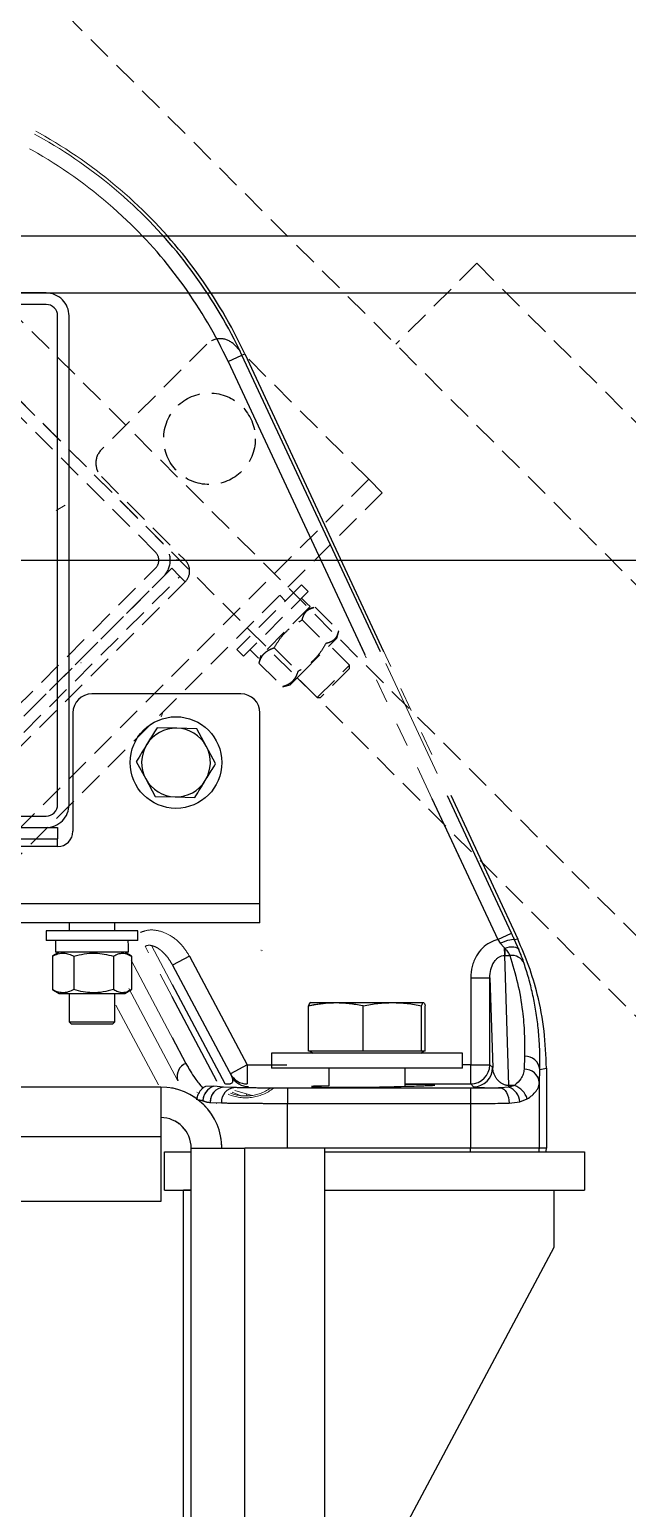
# Model space of a CAD drawing. Header units: millimetres. Extents: x -962 to 79815, y -55582 to 115780.
# Drawn here: x 14894 to 15251, y 79929 to 80813 of the extents above; entities that cross this region are included whole.
import ezdxf

# ---------------------------------------------------------------- set-up
doc = ezdxf.new("R2010")
doc.units = ezdxf.units.MM
doc.linetypes.add('HIDDEN', pattern=[9.525, 6.35, -3.175])
doc.linetypes.add('PHANTOM', pattern=[63.5, 31.75, -6.35, 6.35, -6.35, 6.35, -6.35])
doc.layers.add('01-Dimension', color=4, linetype='Continuous')
doc.layers.add('02-Rotation', color=6, linetype='HIDDEN')
doc.styles.add('GreenexSolar', font='gbeitc.shx', dxfattribs={"width": 0.8, "height": 576.977143})
doc.dimstyles.new('GreenexSolar', dxfattribs={"dimtxt": 3, "dimasz": 1, "dimexe": 0.18, "dimexo": 0.0625, "dimgap": 0.09, "dimtad": 1, "dimtih": 1, "dimtoh": 1, "dimdec": 0, "dimzin": 0, "dimdsep": 46, "dimtxsty": 'GreenexSolar', "dimblk": 'ARCHTICK', "dimcen": 0.09, "dimclrd": 4, "dimclre": 4, "dimclrt": 3, "dimadec": 0, "dimazin": 0, "dimtfac": 1, "dimtdec": 4, "dimtofl": 0, "dimtmove": 0, "dimatfit": 3, "dimfxl": 1, "dimtolj": 1, "dimtzin": 0, "dimarcsym": 0})

# ---------------------------------------------------------------- blocks, each defined once
blk = doc.blocks.new('*U167')
for p, q in [((-1800, 85), (1800, 85)), ((-1800, 70), (1800, 70)), ((115, -35), (76, -35)), ((71, -40), (71, -71)), ((120, -90), (120, -40)), ((-67, -73), (67, -73)), ((-62, -70), (62, -70)), ((62, -70), (67, -70)), ((67, -70), (67, -73)), ((67, -75), (67, -73)), ((67, -75), (-67, -75)), ((120, -90), (-120, -90)), ((120, -95), (120, -90)), ((120, -95), (-120, -95)), ((70, -95), (70, -97.1)), ((82, -97.1), (82, -95)), ((64, -97.1), (64, -99.6)), ((88, -97.1), (64, -97.1)), ((88, -99.6), (64, -99.6)), ((66.45, -99.6), (66.45, -102.7)), ((88, -99.6), (88, -97.1)), ((65.91, -103.56), (65.62, -103.72)), ((65.62, -103.72), (65.62, -112.48)), ((67.38, -102.7), (65.88, -103.56)), ((85.55, -102.7), (66.45, -102.7)), ((71.26, -103.72), (71.26, -112.48)), ((81.64, -103.72), (81.64, -112.48)), ((86.12, -103.56), (84.62, -102.7)), ((85.55, -102.7), (85.55, -101.54)), ((86.38, -103.72), (86.38, -112.48)), ((65.62, -112.48), (65.91, -112.64)), ((65.88, -112.64), (67.38, -113.5)), ((67.38, -113.5), (72.06, -113.5)), ((70, -113.5), (70, -120.9)), ((72.06, -113.5), (84.62, -113.5)), ((82, -120.9), (82, -113.5)), ((84.62, -113.5), (86.38, -112.48)), ((70, -120.9), (70.6, -121.5)), ((70, -120.9), (82, -120.9)), ((81.4, -121.5), (70.6, -121.5)), ((81.4, -121.5), (82, -120.9))]:
    blk.add_line(p, q)
for points in [[(-70, 64), (-70, -64, 0.414214), (-64, -70), (64, -70, 0.414214), (70, -64), (70, 64, 0.414214), (64, 70), (-64, 70, 0.414214)], [(-67, 64), (-67, -64, 0.414214), (-64, -67), (64, -67, 0.414214), (67, -64), (67, 64, 0.414214), (64, 67), (-64, 67, 0.414214)]]:
    blk.add_lwpolyline(points, format="xyb", close=True)
blk.add_circle((98, -53), 12)
for centre, radius, start, end in [((76, -40), 5, 90, 180), ((115, -40), 5, 0, 90), ((67, -71), 4, 270, 0)]:
    blk.add_arc(centre, radius, start, end)
for centre, start_param, end_param in [((76, -102.7), 4.817149, 4.935609), ((76, -99.6), 4.723073, 4.747082)]:
    blk.add_ellipse(centre, major_axis=(1, 16.53), ratio=0.574531, start_param=start_param, end_param=end_param)
for points, knots in [([(65.62, -103.72), (66.11, -103.49), (67.1, -103.02), (68.56, -102.85), (69.96, -103.1), (70.82, -103.51), (71.26, -103.72)], [0, 0, 0, 0, 0.264605, 0.534949, 0.765344, 1, 1, 1, 1]), ([(71.26, -103.72), (72.16, -103.49), (73.98, -103.02), (76.68, -102.85), (79.26, -103.1), (80.84, -103.51), (81.64, -103.72)], [0, 0, 0, 0, 0.2646054, 0.5349487, 0.7653436, 1, 1, 1, 1]), ([(81.64, -103.72), (81.84, -103.6), (82.43, -103.25), (83.44, -102.9), (84.74, -102.88), (85.62, -103.35), (86.09, -103.6)], [0, 0, 0, 0, 0.139472, 0.405139, 0.677302, 1, 1, 1, 1]), ([(71.26, -112.48), (70.77, -112.71), (69.78, -113.18), (68.31, -113.35), (66.91, -113.1), (66.05, -112.69), (65.62, -112.48)], [0, 0, 0, 0, 0.264605, 0.534949, 0.765344, 1, 1, 1, 1]), ([(81.64, -112.48), (80.73, -112.71), (78.91, -113.18), (76.22, -113.35), (73.64, -113.1), (72.05, -112.69), (71.26, -112.48)], [0, 0, 0, 0, 0.2646054, 0.5349487, 0.7653436, 1, 1, 1, 1]), ([(86.38, -112.48), (85.62, -112.85), (84.75, -113.31), (83.45, -113.3), (82.44, -112.96), (81.84, -112.6), (81.64, -112.48)], [0, 0, 0, 0, 0.322696, 0.588035, 0.860528, 1, 1, 1, 1])]:
    blk.add_open_spline(points, degree=3, knots=knots)
blk = doc.blocks.new('*U168')
for p, q in [((106.07, 56.57), (78.49, 28.99)), ((148.49, 21.21), (113.14, 56.57)), ((148.49, 21.21), (-21.21, -148.49)), ((78.49, 21.92), (100.41, 0)), ((152.03, 17.68), (148.49, 21.21)), ((152.03, 17.68), (-17.68, -152.03)), ((93.34, -5.66), (96.87, -2.12)), ((96.87, -2.12), (98.99, -4.24)), ((4.24, -98.99), (98.99, -4.24)), ((5.66, -93.34), (93.34, -5.66)), ((100.41, -5.66), (5.66, -100.41)), ((100.41, -5.66), (98.99, -4.24)), ((130.89, -6.43), (113.91, -23.41)), ((132.65, -8.2), (130.89, -6.43)), ((132.65, -8.2), (115.68, -25.17)), ((126.64, -10.68), (125.16, -9.19)), ((133.11, -12.13), (132.29, -11.31)), ((133.11, -12.13), (119.61, -25.63)), ((134.12, -12.34), (132.46, -12.78)), ((134.42, -12.26), (140.61, -18.46)), ((116.67, -17.68), (118.16, -19.16)), ((131.07, -15.62), (137.26, -21.81)), ((140.1, -20.42), (140.61, -18.46)), ((123.73, -22.96), (129.92, -29.15)), ((131.21, -29.3), (140.1, -20.42)), ((143.47, -27.51), (138.24, -22.27)), ((73.17, -26.88), (73.11, -26.88)), ((113.91, -23.41), (115.68, -25.17)), ((117.42, -23.44), (119.61, -25.63)), ((119.83, -26.62), (119.74, -26.94)), ((119.74, -26.94), (125.94, -33.13)), ((120.26, -24.98), (119.82, -26.64)), ((127.9, -32.62), (131.21, -29.3)), ((129.75, -30.76), (134.99, -35.99)), ((134.99, -35.99), (143.47, -27.51)), ((143.47, -28.35), (135.84, -35.99)), ((143.47, -28.35), (143.47, -27.51)), ((125.94, -33.13), (126.25, -33.05)), ((126.24, -33.06), (127.9, -32.62)), ((134.99, -35.99), (135.84, -35.99))]:
    blk.add_line(p, q)
for points in [[(-94.75, -4.24), (-4.24, -94.75, 0.414214), (4.24, -94.75), (94.75, -4.24, 0.414214), (94.75, 4.24), (4.24, 94.75, 0.414214), (-4.24, 94.75), (-94.75, 4.24, 0.414214)], [(-92.63, -2.12), (-2.12, -92.63, 0.414214), (2.12, -92.63), (92.63, -2.12, 0.414214), (92.63, 2.12), (2.12, 92.63, 0.414214), (-2.12, 92.63), (-92.63, 2.12, 0.414214)]]:
    blk.add_lwpolyline(points, format="xyb", close=True)
blk.add_circle((106.77, 31.82), 12)
for centre, radius, start, end in [((109.6, 53.03), 5, 45, 135), ((82.02, 25.46), 5, 135, 225), ((97.58, -2.83), 4, 315, 45)]:
    blk.add_arc(centre, radius, start, end)
for centre, start_param, end_param in [((126.36, -18.88), 4.817149, 4.935609), ((124.17, -16.69), 4.723073, 4.747082)]:
    blk.add_ellipse(centre, major_axis=(-10.98, 12.4), ratio=0.574531, start_param=start_param, end_param=end_param)
for points, knots in [([(131.07, -15.62), (131.12, -15.39), (131.29, -14.72), (131.76, -13.76), (132.67, -12.82), (133.62, -12.53), (134.13, -12.38)], [0, 0, 0, 0, 0.139472, 0.405139, 0.677302, 1, 1, 1, 1]), ([(123.73, -22.96), (124.2, -22.15), (125.16, -20.53), (126.94, -18.51), (128.94, -16.86), (130.36, -16.03), (131.07, -15.62)], [0, 0, 0, 0, 0.2646054, 0.5349487, 0.7653436, 1, 1, 1, 1]), ([(140.61, -18.46), (140.34, -19.26), (140.06, -20.19), (139.12, -21.11), (138.17, -21.58), (137.49, -21.75), (137.26, -21.81)], [0, 0, 0, 0, 0.322696, 0.588035, 0.860528, 1, 1, 1, 1]), ([(119.74, -26.94), (119.92, -26.43), (120.29, -25.4), (121.21, -24.24), (122.37, -23.43), (123.27, -23.11), (123.73, -22.96)], [0, 0, 0, 0, 0.264605, 0.534949, 0.765344, 1, 1, 1, 1]), ([(137.26, -21.81), (136.79, -22.61), (135.83, -24.23), (134.04, -26.26), (132.04, -27.91), (130.63, -28.73), (129.92, -29.15)], [0, 0, 0, 0, 0.2646054, 0.5349487, 0.7653436, 1, 1, 1, 1]), ([(129.92, -29.15), (129.74, -29.66), (129.37, -30.69), (128.46, -31.85), (127.29, -32.66), (126.39, -32.98), (125.94, -33.13)], [0, 0, 0, 0, 0.264605, 0.534949, 0.765344, 1, 1, 1, 1])]:
    blk.add_open_spline(points, degree=3, knots=knots)
blk = doc.blocks.new('*U169')
for p, q in [((-1554.22, 1766.35), (1766.35, -1554.22)), ((-1212.69, 1332.9), (1332.9, -1212.69)), ((-1223.29, 1322.29), (1322.29, -1223.29)), ((176.78, 77.78), (155.56, 56.57)), ((176.78, 77.78), (1787.57, -1533.01))]:
    blk.add_line(p, q)
for points in [[(-4.24, 94.75), (-94.75, 4.24, 0.414214), (-94.75, -4.24), (-4.24, -94.75, 0.414214), (4.24, -94.75), (94.75, -4.24, 0.414214), (94.75, 4.24), (4.24, 94.75, 0.414214)], [(-2.12, 92.63), (-92.63, 2.12, 0.414214), (-92.63, -2.12), (-2.12, -92.63, 0.414214), (2.12, -92.63), (92.63, -2.12, 0.414214), (92.63, 2.12), (2.12, 92.63, 0.414214)]]:
    blk.add_lwpolyline(points, format="xyb", close=True)
blk = doc.blocks.new('*U170')
at = {"color": 7, "linetype": 'Continuous', "lineweight": 25}
for p, q in [((111.64, 52.06), (115.26, 53.75)), ((115.26, 53.75), (116.01, 54.1)), ((116.01, 54.1), (152.38, -23.9)), ((98.53, 0), (98.01, 0)), ((98.53, 0), (98.68, 0)), ((98.68, 0), (102.67, 0)), ((115, -35), (76, -35)), ((71, -40), (71, -71)), ((120, -90), (120, -40)), ((98.23, -44), (93.03, -43.87)), ((103.42, -44.13), (98.23, -44)), ((105.91, -48.7), (103.42, -44.13)), ((108.39, -53.26), (105.91, -48.7)), ((87.61, -52.74), (90.09, -57.3)), ((90.09, -57.3), (92.58, -61.87)), ((92.58, -61.87), (97.77, -62)), ((169.94, -61.57), (187.51, -99.23)), ((97.77, -62), (102.97, -62.13)), ((-67, -73), (67, -73)), ((-62, -70), (62, -70)), ((62, -70), (67, -70)), ((67, -70), (67, -73)), ((67, -75), (67, -73)), ((67, -75), (-67, -75)), ((120, -90), (-120, -90)), ((120, -95), (120, -90)), ((120, -95), (-120, -95)), ((70, -95), (70, -97.1)), ((82, -97.1), (82, -95)), ((64, -97.1), (64, -99.6)), ((88, -97.1), (64, -97.1)), ((88, -99.6), (64, -99.6)), ((66.45, -99.6), (66.45, -102.7)), ((88, -99.6), (88, -97.1)), ((182.25, -99.37), (185.88, -97.68)), ((182.25, -99.37), (182.91, -100.29)), ((182.91, -100.29), (183.95, -101.43)), ((187.51, -99.23), (186.68, -99.42)), ((187.8, -101.98), (186.68, -99.42)), ((65.91, -103.56), (65.62, -103.72)), ((65.62, -103.72), (65.62, -112.48)), ((67.38, -102.7), (65.88, -103.56)), ((85.55, -102.7), (66.45, -102.7)), ((71.26, -103.72), (71.26, -112.48)), ((81.64, -103.72), (81.64, -112.48)), ((86.38, -103.72), (84.62, -102.7)), ((85.55, -102.7), (85.55, -101.54)), ((86.38, -103.72), (86.38, -112.48)), ((101.53, -103.73), (97.12, -106.08)), ((101.53, -103.73), (116.65, -132.17)), ((183.95, -101.43), (184.01, -103.52)), ((183.95, -101.43), (184.12, -101.59)), ((184.12, -101.59), (184.12, -103.52)), ((185.19, -137.61), (184.12, -103.52)), ((184.12, -103.52), (185.43, -103.52)), ((97.12, -106.08), (112.61, -135.23)), ((175.2, -109.36), (175.2, -132.17)), ((175.2, -109.36), (180.2, -109.36)), ((180.2, -109.36), (180.94, -132.91)), ((180.2, -132.17), (180.2, -109.36)), ((65.62, -112.48), (65.91, -112.64)), ((65.88, -112.64), (67.38, -113.5)), ((67.38, -113.5), (72.06, -113.5)), ((70, -113.5), (70, -120.9)), ((72.06, -113.5), (84.62, -113.5)), ((82, -120.9), (82, -113.5)), ((84.62, -113.5), (86.38, -112.48)), ((133.19, -115.86), (139.89, -115.86)), ((139.89, -115.86), (154.7, -115.86)), ((154.7, -115.86), (162.81, -115.86)), ((132.72, -128.58), (132.72, -116.7)), ((147.06, -128.58), (147.06, -116.7)), ((162.34, -128.58), (162.34, -116.7)), ((163.28, -128.58), (163.28, -116.7)), ((70, -120.9), (70.6, -121.5)), ((70, -120.9), (82, -120.9)), ((81.4, -121.5), (70.6, -121.5)), ((81.4, -121.5), (82, -120.9)), ((123, -129.08), (123, -133.08)), ((173, -129.08), (123, -129.08)), ((139.89, -128.58), (132.72, -128.58)), ((133.17, -128.58), (133.91, -129.08)), ((147.06, -128.58), (139.89, -128.58)), ((154.7, -128.58), (147.06, -128.58)), ((162.34, -128.58), (154.7, -128.58)), ((162.09, -129.08), (162.83, -128.58)), ((162.81, -128.58), (162.34, -128.58)), ((163.28, -128.58), (162.81, -128.58)), ((173, -133.08), (173, -129.08)), ((189.27, -129.93), (189.16, -133.32)), ((116.65, -132.17), (112.24, -134.52)), ((116.65, -132.17), (116.65, -137.17)), ((173, -133.08), (123, -133.08)), ((138, -133.08), (138, -137.68)), ((158, -137.79), (158, -133.08)), ((175.2, -132.17), (180.2, -132.17)), ((175.2, -137.17), (175.2, -132.17)), ((180.94, -132.91), (180.2, -132.17)), ((193.16, -136.82), (193.27, -133.42)), ((193.27, -133.42), (195, -133.04)), ((195, -133.04), (195, -154)), ((94, -138), (-94, -138)), ((94, -138), (94, -151)), ((107.87, -137.77), (105.74, -137.83)), ((110.43, -138.05), (107.87, -137.77)), ((113.36, -138.14), (110.43, -138.05)), ((127.22, -138.28), (127.22, -142.27)), ((175.16, -138.28), (127.22, -138.28)), ((138, -137.68), (135.16, -137.76)), ((175.16, -138.28), (175.16, -142.27)), ((175.2, -137.17), (175.94, -137.91)), ((185.19, -138.04), (182.99, -138.23)), ((186.68, -137.61), (185.19, -138.04)), ((185.19, -138.04), (185.19, -137.61)), ((186.68, -137.61), (185.19, -137.61)), ((193.16, -154), (193.16, -136.82)), ((106.97, -142.05), (109.9, -142.14)), ((127.22, -154), (127.22, -142.27)), ((127.22, -142.27), (175.16, -142.27)), ((175.16, -142.27), (175.16, -154)), ((185.23, -142.23), (188.06, -141.87)), ((188.06, -141.87), (189.97, -141.11)), ((94, -151), (-94, -151)), ((94, -151), (94, -168)), ((102, -154), (116, -154)), ((102, -348), (102, -154)), ((137, -154), (116, -154)), ((116, -348), (116, -154)), ((137, -348), (137, -154)), ((193.16, -154), (175.16, -154)), ((175.16, -155), (175.16, -154)), ((195, -154), (193.16, -154)), ((95, -165), (95, -155)), ((95, -155), (102, -155)), ((137, -155), (205, -155)), ((205, -155), (205, -165)), ((95, -165), (102, -165)), ((102, -165), (100, -165)), ((100, -253), (100, -165)), ((137, -165), (205, -165)), ((197, -165), (197, -180)), ((94, -168), (-94, -168)), ((197, -180), (137, -292.5))]:
    blk.add_line(p, q, dxfattribs=at)
at = {"color": 8, "linetype": 'Continuous', "lineweight": 25}
for p, q in [((111.64, 52.06), (147.43, -24.7)), ((151.53, -24.03), (115.26, 53.75)), ((185.88, -97.68), (169.1, -61.7)), ((165, -62.37), (182.25, -99.37)), ((97, -111.14), (110.81, -137.1)), ((108.73, -136.45), (97, -114.38)), ((97, -125.03), (100.59, -131.79)), ((116.65, -132.17), (127, -132.17)), ((175.2, -132.17), (173, -132.17)), ((135.16, -137.76), (135.16, -137.96)), ((158, -137.17), (175.2, -137.17)), ((175.16, -154), (137, -154))]:
    blk.add_line(p, q, dxfattribs=at)
at = {"color": 8, "linetype": 'PHANTOM', "lineweight": 18}
for p, q in [((127.72, 27.02), (126.64, 29.35)), ((124.2, 25.12), (125.28, 22.8)), ((134.41, 3.23), (172.45, -78.36)), ((166.37, -55.84), (140.19, 0.3)), ((94.5, -40.13), (94.1, -41.04)), ((86.24, -104.8), (100.59, -131.79)), ((86.24, -104.8), (100.59, -131.79)), ((93.39, -137.42), (82.28, -116.51)), ((93.39, -137.42), (82.28, -116.51)), ((116.65, -132.17), (126.93, -132.17)), ((116.65, -132.17), (127, -132.17)), ((103.49, -139.31), (103.49, -139.3)), ((160.66, -138.28), (127.22, -138.28)), ((135.16, -137.76), (135.16, -137.96)), ((158, -137.17), (160.03, -137.17)), ((107.03, -141.35), (106.97, -142.05)), ((106.97, -142.05), (108.3, -142.09)), ((116.63, -140.31), (116.38, -139.75)), ((127.22, -142.27), (162.97, -142.27)), ((127.22, -154), (127.22, -144.89)), ((94, -151), (61.28, -151)), ((116, -218.01), (116, -154)), ((169.74, -154), (137, -154))]:
    blk.add_line(p, q, dxfattribs=at)
at = {"color": 7, "linetype": 'PHANTOM', "lineweight": 18}
for p, q in [((127.14, 30.22), (128.42, 27.47)), ((129.52, 25.13), (130.23, 23.59)), ((69.02, 14.45), (66.62, 13.06)), ((140.81, 0.9), (166.87, -54.98)), ((108.73, -136.45), (89.94, -101.11)), ((108.73, -136.45), (89.94, -101.11)), ((91.56, -100.91), (110.81, -137.1)), ((91.56, -100.91), (110.81, -137.1)), ((101.53, -103.73), (97.12, -106.08)), ((101.53, -103.73), (97.12, -106.08)), ((101.53, -103.73), (116.65, -132.17)), ((101.53, -103.73), (116.65, -132.17)), ((120.35, -102.16), (120.25, -102.11)), ((120.6, -102.3), (120.5, -102.25)), ((184.76, -102.15), (184.76, -102.15)), ((97.12, -106.08), (112.61, -135.23)), ((97.12, -106.08), (112.61, -135.23)), ((98.51, -136.4), (85.64, -112.19)), ((98.51, -136.4), (85.64, -112.19)), ((133.19, -115.86), (139.89, -115.86)), ((139.89, -115.86), (147.72, -115.86)), ((132.72, -128.58), (132.72, -116.7)), ((147.06, -116.7), (148.11, -116.53)), ((147.06, -128.58), (147.06, -116.7)), ((123, -129.08), (123, -133.08)), ((155.36, -129.08), (123, -129.08)), ((139.89, -128.58), (132.72, -128.58)), ((133.17, -128.58), (133.91, -129.08)), ((147.06, -128.58), (139.89, -128.58)), ((154.7, -128.58), (147.06, -128.58)), ((155.07, -128.58), (154.7, -128.58)), ((116.65, -132.17), (112.24, -134.52)), ((116.65, -132.17), (112.24, -134.52)), ((116.65, -132.17), (116.65, -137.17)), ((116.65, -132.17), (116.65, -137.17)), ((157.66, -133.08), (123, -133.08)), ((138, -133.08), (138, -137.68)), ((158, -137.79), (158, -133.66)), ((94, -138), (50.67, -138)), ((79.71, -137.94), (79.67, -138)), ((94, -138), (94, -151)), ((94, -138), (94, -151)), ((103.62, -139.39), (103.49, -139.31)), ((107.87, -137.77), (105.74, -137.83)), ((110.43, -138.05), (107.87, -137.77)), ((113.36, -138.14), (110.43, -138.05)), ((112.72, -139.36), (115.06, -140.25)), ((113.42, -138.9), (117.94, -140.19)), ((127.22, -138.28), (127.22, -142.27)), ((138, -137.68), (135.16, -137.76)), ((106.97, -142.05), (109.9, -142.14)), ((108.71, -142.32), (108.61, -142.27)), ((127.22, -154), (127.22, -142.27)), ((186.02, -142.05), (186.02, -142.05)), ((94, -151), (94, -168)), ((94, -151), (94, -168)), ((102, -154), (116, -154)), ((102, -200.87), (102, -154)), ((102, -154), (116, -154)), ((102, -348), (102, -154)), ((137, -154), (116, -154)), ((137, -154), (116, -154)), ((116, -348), (116, -154)), ((137, -243.73), (137, -154)), ((137, -348), (137, -154)), ((95, -165), (95, -155)), ((95, -155), (102, -155)), ((137, -155), (170.32, -155)), ((95, -165), (102, -165)), ((100, -198.42), (100, -165)), ((102, -165), (100, -165)), ((137, -165), (176.09, -165)), ((94, -168), (75.16, -168)), ((100, -253), (100, -169.74))]:
    blk.add_line(p, q, dxfattribs=at)
at = {"color": 7, "linetype": 'Continuous', "lineweight": 25, "flags": 128}
for points in [[(182.91, -100.29), (183.59, -100), (184.25, -99.75), (184.88, -99.54), (185.43, -99.39), (185.91, -99.3), (186.28, -99.28), (186.54, -99.32), (186.68, -99.42)], [(184.12, -101.59), (184.76, -101.41), (185.38, -101.3), (185.96, -101.26), (186.49, -101.28), (186.95, -101.36), (187.33, -101.51), (187.62, -101.72), (187.8, -101.98)], [(182.99, -138.23), (183.43, -138.32), (183.84, -138.55), (184.23, -138.93), (184.57, -139.43), (184.84, -140.03), (185.05, -140.72), (185.18, -141.46), (185.23, -142.23)]]:
    blk.add_lwpolyline(points, dxfattribs=at)
at = {"color": 8, "linetype": 'PHANTOM', "lineweight": 18, "flags": 128}
blk.add_lwpolyline([(105.28, -140.34), (105.1, -140.93), (105.01, -141.45)], dxfattribs=at)
at = {"color": 7, "linetype": 'Continuous', "lineweight": 25}
blk.add_circle((98, -53), 12, dxfattribs=at)
at = {"color": 7, "linetype": 'PHANTOM', "lineweight": 18}
for centre, radius, start, end in [((0, 0), 128, 47.1909, 93.1529), ((101.94, -135.17), 3.64, 111.6685, 199.8081), ((101.94, -135.17), 3.64, 111.6685, 199.8081), ((116.65, -132.17), 5, 208.0023, 270.0122), ((116.65, -132.17), 5, 208.0023, 270.0122), ((117.03, -132.88), 5, 208.0023, 270.0122), ((117.03, -132.88), 5, 208.0023, 270.0122), ((94, -154), 16, 0, 90), ((94, -154), 16, 0, 90), ((109.33, -141.87), 4.35, 109.5969, 176.034), ((110.76, -141.83), 3.8, 94.9804, 183.2242), ((113.69, -141.92), 3.8, 94.9804, 183.2242), ((116.26, -129.02), 11.3, 249.4072, 306.015), ((94, -154), 8, 0, 90), ((94, -154), 8, 0, 90)]:
    blk.add_arc(centre, radius, start, end, dxfattribs=at)
at = {"color": 8, "linetype": 'PHANTOM', "lineweight": 18}
for centre, radius, start, end in [((0, 0), 127.18, 47.0409, 93.395), ((0, 0), 123.18, 46.2799, 94.6303), ((116.25, -129.01), 11.8, 247.1423, 307.9463)]:
    blk.add_arc(centre, radius, start, end, dxfattribs=at)
at = {"color": 8, "linetype": 'Continuous', "lineweight": 25}
for radius, end in [(127.18, 47.0409), (123.18, 46.2799)]:
    blk.add_arc((0, 0), radius, 25, end, dxfattribs=at)
at = {"color": 7, "linetype": 'Continuous', "lineweight": 25}
for centre, radius, start, end in [((0, 0), 128, 25, 47.1909), ((76, -40), 5, 90, 180), ((115, -40), 5, 0, 90), ((98, -53), 9, 88.5445, 148.5445), ((98, -53), 9, 28.5445, 88.5445), ((98, -53), 9, 148.5445, 208.5445), ((98, -53), 9, 328.5445, 28.5445), ((98, -53), 9, 208.5445, 268.5445), ((98, -53), 9, 268.5445, 328.5445), ((67, -71), 4, 270, 0), ((185.89, -107.08), 3.59, 23.7345, 97.4483), ((189.47, -133.73), 3.81, 4.6667, 93.0162), ((101.94, -135.17), 3.64, 111.6685, 199.8081), ((116.65, -132.17), 5, 208.0023, 270.0122), ((117.03, -132.88), 5, 208.0023, 270.0122), ((175.19, -132.17), 5, 270.0204, 359.9796), ((175.93, -132.91), 5, 270.0204, 359.9796), ((189.36, -137.13), 3.81, 4.6667, 93.0162), ((94, -154), 16, 0, 90), ((109.33, -141.87), 4.35, 109.5969, 176.034), ((110.76, -141.83), 3.8, 94.9804, 183.2242), ((113.69, -141.92), 3.8, 94.9804, 183.2242), ((183.51, -142.28), 4.56, 5.1408, 68.4004), ((185.09, -142.4), 5.04, 14.8274, 71.6891), ((94, -154), 8, 0, 90), ((189.16, -154), 4, 345.5246, 0)]:
    blk.add_arc(centre, radius, start, end, dxfattribs=at)
for centre, start_param, end_param in [((76, -102.7), 4.817149, 4.935609), ((76, -99.6), 4.723073, 4.747082)]:
    blk.add_ellipse(centre, major_axis=(1, 16.53), ratio=0.574531, start_param=start_param, end_param=end_param, dxfattribs=at)
for points, knots in [([(93.03, -43.87), (92.81, -44.24), (91.91, -45.71), (91, -47.19), (90.32, -48.3)], [0, 0, 0, 0, 0.2530667, 1, 1, 1, 1]), ([(90.32, -48.3), (89.44, -49.75), (88.53, -51.24), (87.64, -52.7), (87.61, -52.74)], [0, 0, 0, 0, 0.973005, 1, 1, 1, 1]), ([(105.68, -57.7), (106.36, -56.59), (107.27, -55.1), (108.16, -53.63), (108.39, -53.26)], [0, 0, 0, 0, 0.7469333, 1, 1, 1, 1]), ([(102.97, -62.13), (102.99, -62.09), (103.88, -60.63), (104.79, -59.14), (105.68, -57.7)], [0, 0, 0, 0, 0.026995, 1, 1, 1, 1]), ([(182.25, -99.37), (181.55, -99.6), (180.08, -100.09), (178.17, -101.59), (176.54, -103.71), (175.41, -106.37), (175.27, -108.37), (175.2, -109.36)], [0, 0, 0, 0, 0.168184, 0.350677, 0.543942, 0.776052, 1, 1, 1, 1]), ([(186.68, -99.42), (186.53, -99.09), (186.27, -98.52), (185.99, -97.94), (185.88, -97.68)], [0, 0, 0, 0, 0.559848, 1, 1, 1, 1]), ([(195, -133.04), (194.89, -129.79), (194.66, -123.27), (192.92, -114.33), (190.56, -106.27), (188.52, -101.58), (187.51, -99.23)], [0, 0, 0, 0, 0.279266, 0.560177, 0.780734, 1, 1, 1, 1]), ([(65.62, -103.72), (66.11, -103.49), (67.1, -103.02), (68.56, -102.85), (69.96, -103.1), (70.82, -103.51), (71.26, -103.72)], [0, 0, 0, 0, 0.264605, 0.534949, 0.765344, 1, 1, 1, 1]), ([(71.26, -103.72), (72.16, -103.49), (73.98, -103.02), (76.68, -102.85), (79.26, -103.1), (80.84, -103.51), (81.64, -103.72)], [0, 0, 0, 0, 0.2646054, 0.5349487, 0.7653436, 1, 1, 1, 1]), ([(81.64, -103.72), (81.84, -103.6), (82.43, -103.25), (83.44, -102.9), (84.74, -102.88), (85.62, -103.35), (86.38, -103.72)], [0, 0, 0, 0, 0.139472, 0.405139, 0.677302, 1, 1, 1, 1]), ([(180.2, -109.36), (180.24, -108.64), (180.33, -107.22), (181.02, -105.57), (181.85, -104.51), (182.53, -103.96), (183.26, -103.6), (183.77, -103.55), (184.01, -103.52)], [0, 0, 0, 0, 0.288515, 0.571499, 0.699314, 0.810603, 0.908138, 1, 1, 1, 1]), ([(184.12, -101.59), (184.4, -101.97), (184.94, -102.72), (185.27, -103.26), (185.43, -103.52)], [0, 0, 0, 0, 0.519899, 1, 1, 1, 1]), ([(185.43, -103.52), (186.15, -105.91), (187.61, -110.76), (188.75, -117.6), (189.33, -124.01), (189.29, -127.95), (189.27, -129.93)], [0, 0, 0, 0, 0.2737715, 0.5541678, 0.776933, 1, 1, 1, 1]), ([(189.18, -105.63), (188.99, -105.06), (188.64, -104.05), (188.06, -102.61), (187.8, -101.98)], [0, 0, 0, 0, 0.560117, 1, 1, 1, 1]), ([(193.27, -133.42), (193.29, -132.53), (193.32, -130.87), (193.28, -128.58), (193.18, -126.41), (193.03, -124.24), (192.81, -121.99), (192.53, -119.77), (192.09, -116.95), (191.41, -113.51), (190.43, -109.53), (189.59, -106.92), (189.18, -105.63)], [0, 0, 0, 0, 0.096226, 0.178203, 0.245931, 0.329655, 0.41158, 0.487927, 0.569267, 0.715041, 0.859992, 1, 1, 1, 1]), ([(71.26, -112.48), (70.77, -112.71), (69.78, -113.18), (68.31, -113.35), (66.91, -113.1), (66.05, -112.69), (65.62, -112.48)], [0, 0, 0, 0, 0.264605, 0.534949, 0.765344, 1, 1, 1, 1]), ([(81.64, -112.48), (80.73, -112.71), (78.91, -113.18), (76.22, -113.35), (73.64, -113.1), (72.05, -112.69), (71.26, -112.48)], [0, 0, 0, 0, 0.2646054, 0.5349487, 0.7653436, 1, 1, 1, 1]), ([(86.38, -112.48), (85.62, -112.85), (84.75, -113.31), (83.45, -113.3), (82.44, -112.96), (81.84, -112.6), (81.64, -112.48)], [0, 0, 0, 0, 0.322696, 0.588035, 0.860528, 1, 1, 1, 1]), ([(132.72, -116.7), (133.32, -116.57), (135.68, -116.08), (138.09, -115.95), (139.89, -115.86)], [0, 0, 0, 0, 0.253067, 1, 1, 1, 1]), ([(133.19, -115.86), (133.11, -115.9), (132.95, -115.99), (132.79, -116.46), (132.72, -116.7)], [0, 0, 0, 0, 0.497781, 1, 1, 1, 1]), ([(139.89, -115.86), (141.05, -115.9), (143.39, -115.99), (145.77, -116.42), (146.99, -116.68), (147.06, -116.7)], [0, 0, 0, 0, 0.484448, 0.973031, 1, 1, 1, 1]), ([(147.06, -116.7), (148.32, -116.46), (150.85, -115.99), (153.41, -115.9), (154.7, -115.86)], [0, 0, 0, 0, 0.498113, 1, 1, 1, 1]), ([(154.7, -115.86), (155.98, -115.9), (158.54, -115.99), (161.07, -116.46), (162.34, -116.7)], [0, 0, 0, 0, 0.497781, 1, 1, 1, 1]), ([(162.34, -116.7), (162.42, -116.46), (162.57, -115.99), (162.73, -115.9), (162.81, -115.86)], [0, 0, 0, 0, 0.498113, 1, 1, 1, 1]), ([(162.81, -115.86), (162.89, -115.9), (163.05, -115.99), (163.21, -116.46), (163.28, -116.7)], [0, 0, 0, 0, 0.497781, 1, 1, 1, 1]), ([(100.59, -131.79), (101.35, -133.13), (102.63, -135.4), (104.32, -137.43), (105.01, -138.27)], [0, 0, 0, 0, 0.58899, 1, 1, 1, 1]), ([(110.81, -137.1), (110.91, -137.12), (111.12, -137.16), (111.43, -137.18), (111.72, -137.19), (111.98, -137.17), (112.21, -137.13), (112.5, -137.03), (112.91, -136.73), (113, -136.1), (112.75, -135.54), (112.61, -135.23)], [0, 0, 0, 0, 0.039808, 0.076059, 0.11055, 0.145351, 0.184017, 0.227304, 0.332408, 0.623608, 1, 1, 1, 1]), ([(185.19, -137.61), (185.07, -137.61), (184.8, -137.6), (184.42, -137.53), (184.04, -137.42), (183.49, -137.19), (182.87, -136.79), (182.28, -136.24), (181.81, -135.62), (181.45, -134.99), (181.19, -134.32), (181.01, -133.62), (180.96, -133.16), (180.94, -132.91)], [0, 0, 0, 0, 0.02026, 0.043459, 0.072912, 0.108917, 0.204954, 0.332102, 0.451484, 0.581905, 0.71841, 0.854116, 1, 1, 1, 1]), ([(189.16, -133.32), (189.11, -133.75), (189.01, -134.6), (188.3, -136.07), (187.29, -137.03), (186.68, -137.61)], [0, 0, 0, 0, 0.282445, 0.565945, 1, 1, 1, 1]), ([(105.01, -138.27), (104.8, -138.47), (104.38, -138.87), (103.9, -139.63), (103.61, -140.32), (103.48, -140.83), (103.43, -141.08), (103.4, -141.23), (103.38, -141.29), (103.37, -141.33)], [0, 0, 0, 0, 0.244152, 0.499163, 0.748203, 0.874073, 0.937073, 0.970228, 1, 1, 1, 1]), ([(105.74, -137.83), (105.61, -137.89), (105.34, -138.01), (105.12, -138.19), (105.01, -138.27)], [0, 0, 0, 0, 0.515498, 1, 1, 1, 1]), ([(127.22, -138.28), (126.2, -138.27), (124.13, -138.27), (121.11, -138.26), (118.13, -138.23), (115.4, -138.19), (114.03, -138.15), (113.36, -138.14)], [0, 0, 0, 0, 0.182326, 0.370652, 0.56152, 0.784499, 1, 1, 1, 1]), ([(135.16, -137.76), (134.62, -137.78), (133.65, -137.81), (133.51, -137.84), (133.46, -137.86)], [0, 0, 0, 0, 0.559994, 1, 1, 1, 1]), ([(133.46, -137.86), (133.52, -137.88), (133.67, -137.91), (134.82, -137.95), (136.47, -137.99), (138.41, -138.02), (140.72, -138.03), (143.2, -138.04), (145.65, -138.04), (148.16, -138.02), (150.51, -138), (151.7, -137.97), (152.25, -137.96)], [0, 0, 0, 0, 0.102203, 0.22156, 0.309978, 0.403584, 0.500015, 0.596445, 0.690045, 0.778457, 0.897803, 1, 1, 1, 1]), ([(152.25, -137.96), (154.8, -137.89), (159.36, -137.76), (163.15, -137.63), (164.81, -137.57)], [0, 0, 0, 0, 0.559998, 1, 1, 1, 1]), ([(165.61, -137.46), (165.35, -137.44), (164.78, -137.41), (162.81, -137.36), (160.45, -137.33), (158.68, -137.33), (158, -137.32)], [0, 0, 0, 0, 0.251454, 0.528753, 0.821037, 1, 1, 1, 1]), ([(164.81, -137.57), (165.04, -137.56), (165.55, -137.54), (165.86, -137.51), (165.78, -137.5), (165.76, -137.49)], [0, 0, 0, 0, 0.407056, 0.886044, 1, 1, 1, 1]), ([(182.99, -138.23), (182.33, -138.24), (181.01, -138.25), (178.38, -138.27), (176.38, -138.27), (175.16, -138.28)], [0, 0, 0, 0, 0.278905, 0.560859, 1, 1, 1, 1]), ([(175.94, -137.91), (176.01, -137.94), (176.16, -137.99), (177.01, -138.07), (178.25, -138.13), (179.74, -138.18), (181.23, -138.21), (182.45, -138.23), (182.99, -138.23)], [0, 0, 0, 0, 0.219914, 0.441085, 0.645994, 0.786033, 0.903681, 1, 1, 1, 1]), ([(189.97, -141.11), (190.42, -140.8), (191.37, -140.15), (192.23, -139.22), (192.77, -138.36), (193.07, -137.61), (193.13, -137.09), (193.16, -136.82)], [0, 0, 0, 0, 0.23479, 0.49654, 0.659101, 0.817774, 1, 1, 1, 1]), ([(105, -141.57), (105.36, -141.7), (106.01, -141.94), (106.68, -142.01), (106.97, -142.05)], [0, 0, 0, 0, 0.559895, 1, 1, 1, 1]), ([(109.9, -142.14), (110.4, -142.15), (111.37, -142.17), (113.18, -142.2), (115.12, -142.22), (117.25, -142.24), (119.58, -142.25), (122.89, -142.27), (125.49, -142.27), (127.22, -142.27)], [0, 0, 0, 0, 0.133281, 0.261086, 0.383415, 0.500267, 0.627532, 0.753328, 1, 1, 1, 1]), ([(175.16, -142.27), (176.03, -142.27), (177.79, -142.27), (180.38, -142.27), (182.91, -142.25), (184.45, -142.24), (185.23, -142.23)], [0, 0, 0, 0, 0.244302, 0.492403, 0.744302, 1, 1, 1, 1]), ([(194.87, -155), (194.91, -154.82), (194.99, -154.49), (195, -154.15), (195, -154)], [0, 0, 0, 0, 0.560001, 1, 1, 1, 1])]:
    blk.add_open_spline(points, degree=3, knots=knots, dxfattribs=at)
at = {"color": 8, "linetype": 'PHANTOM', "lineweight": 18}
for points, knots in [([(88.71, -97.5), (89.31, -97.27), (90.78, -96.7), (93.49, -96.93), (96.58, -98.16), (99.48, -100.47), (100.86, -102.66), (101.53, -103.73)], [0, 0, 0, 0, 0.1212377, 0.302745, 0.504848, 0.7565775, 1, 1, 1, 1]), ([(88.71, -97.5), (89.31, -97.27), (90.78, -96.7), (93.49, -96.93), (96.58, -98.16), (99.48, -100.47), (100.86, -102.66), (101.53, -103.73)], [0, 0, 0, 0, 0.1212377, 0.302745, 0.504848, 0.7565775, 1, 1, 1, 1]), ([(103.8, -141.41), (103.95, -141.39), (104.35, -141.35), (104.75, -141.48), (105, -141.57)], [0, 0, 0, 0, 0.384883, 1, 1, 1, 1]), ([(105.45, -141.71), (105.66, -141.79), (106.17, -141.97), (106.68, -142.02), (106.97, -142.05)], [0, 0, 0, 0, 0.4280371, 1, 1, 1, 1])]:
    blk.add_open_spline(points, degree=3, knots=knots, dxfattribs=at)
at = {"color": 7, "linetype": 'PHANTOM', "lineweight": 18}
for points, knots in [([(91.56, -100.91), (91.27, -100.87), (90.72, -100.8), (90.19, -101.01), (89.94, -101.11)], [0, 0, 0, 0, 0.530151, 1, 1, 1, 1]), ([(91.56, -100.91), (91.27, -100.87), (90.72, -100.8), (90.19, -101.01), (89.94, -101.11)], [0, 0, 0, 0, 0.530151, 1, 1, 1, 1]), ([(97.12, -106.08), (96.87, -105.65), (96.37, -104.77), (95.49, -103.61), (94.6, -102.65), (93.76, -101.95), (92.82, -101.31), (92.05, -101.06), (91.56, -100.91)], [0, 0, 0, 0, 0.194419, 0.390203, 0.567243, 0.697801, 0.810831, 1, 1, 1, 1]), ([(97.12, -106.08), (96.87, -105.65), (96.37, -104.77), (95.49, -103.61), (94.6, -102.65), (93.76, -101.95), (92.82, -101.31), (92.05, -101.06), (91.56, -100.91)], [0, 0, 0, 0, 0.194419, 0.390203, 0.567243, 0.697801, 0.810831, 1, 1, 1, 1]), ([(132.72, -116.7), (133.32, -116.57), (135.68, -116.08), (138.09, -115.95), (139.89, -115.86)], [0, 0, 0, 0, 0.253067, 1, 1, 1, 1]), ([(133.19, -115.86), (133.11, -115.9), (132.95, -115.99), (132.79, -116.46), (132.72, -116.7)], [0, 0, 0, 0, 0.497781, 1, 1, 1, 1]), ([(139.89, -115.86), (141.05, -115.9), (143.39, -115.99), (145.77, -116.42), (146.99, -116.68), (147.06, -116.7)], [0, 0, 0, 0, 0.484448, 0.973031, 1, 1, 1, 1]), ([(100.59, -131.79), (101.35, -133.13), (102.63, -135.4), (104.32, -137.43), (105.01, -138.27)], [0, 0, 0, 0, 0.58899, 1, 1, 1, 1]), ([(100.59, -131.79), (101.35, -133.13), (102.63, -135.4), (104.32, -137.43), (105.01, -138.27)], [0, 0, 0, 0, 0.58899, 1, 1, 1, 1]), ([(110.81, -137.1), (110.91, -137.12), (111.12, -137.16), (111.43, -137.18), (111.72, -137.19), (111.98, -137.17), (112.21, -137.13), (112.5, -137.03), (112.91, -136.73), (113, -136.1), (112.75, -135.54), (112.61, -135.23)], [0, 0, 0, 0, 0.039808, 0.076059, 0.11055, 0.145351, 0.184017, 0.227304, 0.332408, 0.623608, 1, 1, 1, 1]), ([(110.81, -137.1), (110.91, -137.12), (111.12, -137.16), (111.43, -137.18), (111.72, -137.19), (111.98, -137.17), (112.21, -137.13), (112.5, -137.03), (112.91, -136.73), (113, -136.1), (112.75, -135.54), (112.61, -135.23)], [0, 0, 0, 0, 0.039808, 0.076059, 0.11055, 0.145351, 0.184017, 0.227304, 0.332408, 0.623608, 1, 1, 1, 1]), ([(105.01, -138.27), (104.8, -138.47), (104.38, -138.87), (103.9, -139.63), (103.61, -140.32), (103.48, -140.83), (103.43, -141.08), (103.4, -141.23), (103.38, -141.29), (103.37, -141.33)], [0, 0, 0, 0, 0.244152, 0.499163, 0.748203, 0.874073, 0.937073, 0.970228, 1, 1, 1, 1]), ([(105.74, -137.83), (105.61, -137.89), (105.34, -138.01), (105.12, -138.19), (105.01, -138.27)], [0, 0, 0, 0, 0.515498, 1, 1, 1, 1]), ([(127.22, -138.28), (126.2, -138.27), (124.13, -138.27), (121.11, -138.26), (118.13, -138.23), (115.4, -138.19), (114.03, -138.15), (113.36, -138.14)], [0, 0, 0, 0, 0.182326, 0.370652, 0.56152, 0.784499, 1, 1, 1, 1]), ([(135.16, -137.76), (134.62, -137.78), (133.65, -137.81), (133.51, -137.84), (133.46, -137.86)], [0, 0, 0, 0, 0.559994, 1, 1, 1, 1]), ([(133.46, -137.86), (133.52, -137.88), (133.67, -137.91), (134.82, -137.95), (136.47, -137.99), (138.41, -138.02), (140.72, -138.03), (143.2, -138.04), (145.65, -138.04), (148.16, -138.02), (150.51, -138), (151.7, -137.97), (152.25, -137.96)], [0, 0, 0, 0, 0.102203, 0.22156, 0.309978, 0.403584, 0.500015, 0.596445, 0.690045, 0.778457, 0.897803, 1, 1, 1, 1]), ([(152.25, -137.96), (154.85, -137.89), (157.73, -137.81), (160.12, -137.73), (160.34, -137.72)], [0, 0, 0, 0, 0.906377, 1, 1, 1, 1]), ([(160.12, -137.33), (160.07, -137.33), (159.47, -137.33), (158.71, -137.32), (158, -137.32)], [0, 0, 0, 0, 0.074655, 1, 1, 1, 1]), ([(104, -139.52), (103.98, -139.56), (103.78, -139.85), (103.64, -140.23), (103.55, -140.56), (103.54, -140.61)], [0, 0, 0, 0, 0.127667, 0.875927, 1, 1, 1, 1]), ([(105, -141.57), (105.36, -141.7), (106.01, -141.94), (106.68, -142.01), (106.97, -142.05)], [0, 0, 0, 0, 0.559895, 1, 1, 1, 1]), ([(109.9, -142.14), (110.4, -142.15), (111.37, -142.17), (113.18, -142.2), (115.12, -142.22), (117.25, -142.24), (119.58, -142.25), (122.89, -142.27), (125.49, -142.27), (127.22, -142.27)], [0, 0, 0, 0, 0.133281, 0.261086, 0.383415, 0.500267, 0.627532, 0.753328, 1, 1, 1, 1])]:
    blk.add_open_spline(points, degree=3, knots=knots, dxfattribs=at)
at = {"color": 8, "linetype": 'Continuous', "lineweight": 25}
blk.add_open_spline([(103.8, -141.41), (103.95, -141.39), (104.35, -141.35), (104.75, -141.48), (105, -141.57)], degree=3, knots=[0, 0, 0, 0, 0.384883, 1, 1, 1, 1], dxfattribs=at)
blk = doc.blocks.new('_ArchTick')
at = {"color": 0, "linetype": 'ByBlock', "const_width": 0.15}
blk.add_lwpolyline([(-0.5, -0.5), (0.5, 0.5)], dxfattribs=at)
blk = doc.blocks.new('*D392')
at = {"layer": '01-Dimension', "color": 4, "lineweight": -2, "transparency": 16777216}
for p, q in [((14763.03, 80496.07), (16058.45, 80496.07)), ((16043.29, 80496.07), (16043.29, 79602.93)), ((16043.29, 78441.85), (16043.29, 79334.99)), ((14763.03, 78441.85), (16058.45, 78441.85))]:
    blk.add_line(p, q, dxfattribs=at)
at = {"layer": 'Defpoints', "color": 0, "transparency": 16777216}
for p in [(14757.76, 80496.07), (16043.29, 80496.07), (14757.76, 78441.85)]:
    blk.add_point(p, dxfattribs=at)
at = {"layer": '01-Dimension', "color": 4, "lineweight": -2, "transparency": 16777216, "xscale": 84.25863755328854, "yscale": 84.25863755328854, "zscale": 84.25863755328854}
for p, rotation in [((16043.29, 80496.07), 90), ((16043.29, 78441.85), 270)]:
    blk.add_blockref('_ArchTick', p, dxfattribs=dict(at, rotation=rotation))
at = {"layer": '01-Dimension', "color": 3, "transparency": 16777216, "insert": (16043.29, 79468.96), "char_height": 252.776, "attachment_point": 5, "style": 'GreenexSolar'}
blk.add_mtext('\\A1;2054', dxfattribs=at)
blk = doc.blocks.new('00-Greenex-侧视总图-Far', base_point=(14757.76, 80496.07))
for name in ['*U167', '*U170']:
    blk.add_blockref(name, (14757.76, 80496.07))
at = {"layer": '02-Rotation'}
for name in ['*U168', '*U169']:
    blk.add_blockref(name, (14757.76, 80496.07), dxfattribs=at)
at = {"layer": '01-Dimension'}
dim = blk.add_aligned_dim(p1=(14757.76, 78441.85), p2=(14757.76, 80496.07), distance=-1285.53, dimstyle='GreenexSolar', override={"dimscale": 84.258638}, dxfattribs=at)
dim.commit()
dim.dimension.update_dxf_attribs({"geometry": '*D392', "text_midpoint": (16043.29, 79468.96)})

msp = doc.modelspace()

# ---------------------------------------------------------------- block references
at = {"xscale": 2.282563780645988, "yscale": 2.282563780645988, "zscale": 2.282563780645988}
msp.add_blockref('00-Greenex-侧视总图-Far', (14757.76, 80496.07), dxfattribs=at)

doc.saveas('drawing.dxf')
